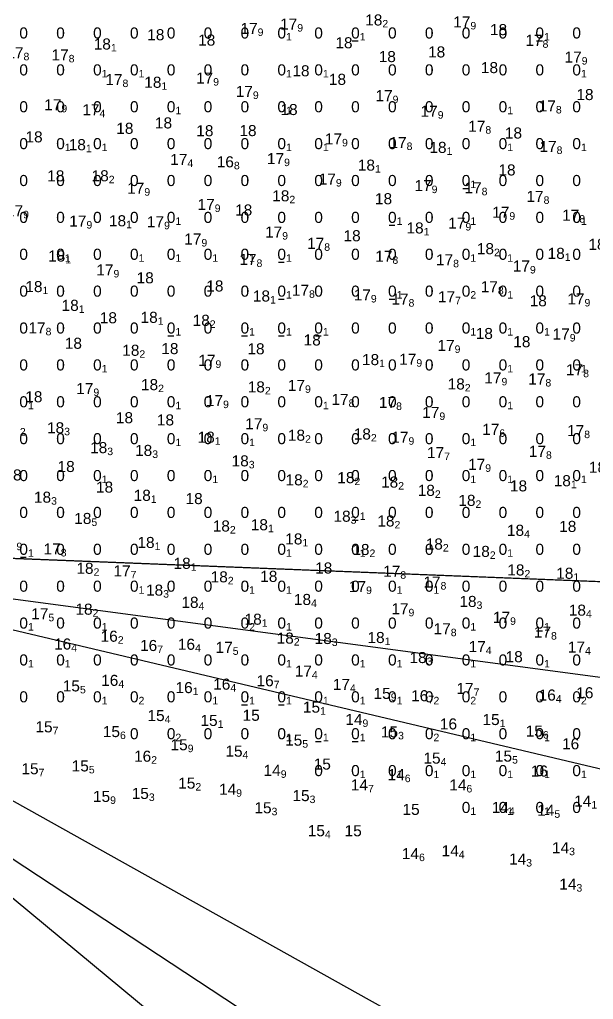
# Model space of a CAD drawing. Header units: millimetres. Extents: x 0 to 581027, y 0 to 6627194.
# Drawn here: x 580084.6 to 580178, y 6625660.8 to 6625820.2 of the extents above; entities that cross this region are included whole.
import ezdxf
from ezdxf.enums import TextEntityAlignment as Align

# ---------------------------------------------------------------- set-up
doc = ezdxf.new("R2010")
doc.units = ezdxf.units.MM
doc.layers.add('Soundings_1000', color=7, linetype='Continuous', true_color=0x000000)
doc.layers.add('soundings_diff', color=7, linetype='Continuous', true_color=0x000000)
for name, color, linetype in [('tiff', 7, 'Continuous'), ('tiff17.2', 7, 'Continuous'), ('Этап 4.2 верхняя бровка', 7, 'Continuous'), ('Этап 4.2 нижняя бровка', 7, 'Continuous'), ('Этап 4.2 рабочая прорезь', 7, 'Continuous'), ('Этап 5.2 верхняя бровка', 7, 'Continuous'), ('Этап 5.2 нижняя бровка', 7, 'Continuous'), ('Этап 5.2 рабочая прорезь', 7, 'Continuous')]:
    doc.layers.add(name, color=color, linetype=linetype)
doc.styles.get("Standard").update_dxf_attribs({"font": 'arial.ttf'})
picture_1 = doc.add_image_def('image2.tif', size_in_pixel=(3838, 2796))
picture_2 = doc.add_image_def('image3.tif', size_in_pixel=(3838, 2796))
picture_3 = doc.add_image_def('image4.tif', size_in_pixel=(2844, 2049))

msp = doc.modelspace()

# ---------------------------------------------------------------- linework, layer by layer
at = {"layer": 'soundings_diff', "color": 18, "true_color": 0x000000}
for p, q in [((580138.78, 6625816.72, -0.06), (580139.72, 6625816.72, -0.06)), ((580168.78, 6625816.72, -0.08), (580169.72, 6625816.72, -0.08)), ((580156.78, 6625792.72, -0.06), (580157.72, 6625792.72, -0.06)), ((580144.78, 6625786.72, -0.05), (580145.72, 6625786.72, -0.05)), ((580126.78, 6625780.72, -0.05), (580127.72, 6625780.72, -0.05)), ((580126.78, 6625774.72, -0.07), (580127.72, 6625774.72, -0.07)), ((580144.78, 6625774.72, -0.07), (580145.72, 6625774.72, -0.07)), ((580108.78, 6625768.72, -0.09), (580109.72, 6625768.72, -0.09)), ((580120.78, 6625768.72, -0.05), (580121.72, 6625768.72, -0.05)), ((580126.78, 6625768.72, -0.05), (580127.72, 6625768.72, -0.05)), ((580132.78, 6625768.72, -0.05), (580133.72, 6625768.72, -0.05)), ((580138.78, 6625738.72, -0.06), (580139.72, 6625738.72, -0.06)), ((580084.78, 6625732.72, -0.06), (580085.72, 6625732.72, -0.06)), ((580168.78, 6625720.72, -0.07), (580169.72, 6625720.72, -0.07)), ((580120.78, 6625708.72, -0.05), (580121.72, 6625708.72, -0.05)), ((580126.78, 6625708.72, -0.06), (580127.72, 6625708.72, -0.06)), ((580132.78, 6625702.72, -0.08), (580133.72, 6625702.72, -0.08)), ((580138.78, 6625702.72, -0.08), (580139.72, 6625702.72, -0.08))]:
    msp.add_line(p, q, dxfattribs=at)
at = {"layer": 'Этап 4.2 верхняя бровка', "color": 3, "lineweight": 30}
msp.add_lwpolyline([(580034.73, 6625732.44), (580219.34, 6625688.79), (580418.37, 6625666.45), (580558.33, 6625663.58), (580564.39, 6625663.69), (580570.18, 6625664.42), (580576.33, 6625666), (580582.31, 6625668.26), (580587.78, 6625671.44), (580592.52, 6625675.08), (580598.03, 6625680.19), (580602.67, 6625686.25), (580560.2, 6625713.67)], dxfattribs=at)
at = {"layer": 'Этап 4.2 нижняя бровка', "color": 1, "lineweight": 30}
msp.add_lwpolyline([(580570.65, 6625977.85), (580109.71, 6625996.05), (580034.52, 6625734.46), (580560.2, 6625713.67), (580570.65, 6625977.85)], dxfattribs=at)
at = {"layer": 'Этап 4.2 рабочая прорезь', "color": 5, "lineweight": 30}
msp.add_lwpolyline([(580034.52, 6625734.46), (580034.73, 6625732.44), (580219.82, 6625707.79), (580339.37, 6625695.21), (580419.15, 6625689.18), (580559.55, 6625694.89), (580560.2, 6625713.67)], dxfattribs=at)
at = {"layer": 'Этап 5.2 верхняя бровка', "color": 3, "linetype": 'Continuous', "lineweight": 30}
msp.add_lwpolyline([(580025.73, 6625725.21), (580144.31, 6625626.85), (580198.01, 6625585.68), (580306.45, 6625503.96), (580380.3, 6625452.25, -0.007042), (580424.66, 6625424.55, -0.01078), (580452.97, 6625405.43, -0.000003), (580488.81, 6625380.08, -0.000055), (580490.46, 6625378.91, -0.000083), (580499.82, 6625372.28, 0.000042), (580518.49, 6625359.07, 0.014493), (580533.47, 6625349.1, 0.004205), (580586.34, 6625316.72, 0.045482), (580608.84, 6625305.84, 0.025712), (580650.9, 6625292.46, 0.178181), (580685.89, 6625295.84, 0.112994), (580728.34, 6625329.74), (580768.13, 6625390.9), (580811.37, 6625457.98), (580825.99, 6625484.4), (580843.64, 6625527.16)], format="xyb", dxfattribs=at)
at = {"layer": 'Этап 5.2 нижняя бровка', "color": 1, "lineweight": 30}
msp.add_lwpolyline([(580034.53, 6625734.49), (580560.2, 6625713.68), (580560.18, 6625713.46), (580823.18, 6625540.15), (580784.51, 6625481.76), (580737.88, 6625410.99), (580697.72, 6625350.06), (580412.01, 6625509.64), (580025.99, 6625725.17), (580032.37, 6625730.74), (580034.53, 6625734.49)], close=True, dxfattribs=at)
at = {"layer": 'Этап 5.2 рабочая прорезь', "color": 5, "linetype": 'ByBlock', "lineweight": 30, "ltscale": 0.8}
msp.add_lwpolyline([(580025.99, 6625725.17), (580022.59, 6625723.71), (580150.59, 6625639.51), (580207.04, 6625602.37), (580320.16, 6625529), (580404.69, 6625477.6), (580472.5, 6625435.03), (580539.16, 6625390.86), (580616, 6625362.12), (580697.28, 6625326.77), (580749.43, 6625403.38), (580796.19, 6625468.33), (580833.01, 6625533.85), (580823.18, 6625540.15)], dxfattribs=at)

# ---------------------------------------------------------------- texts
at = {"layer": 'Soundings_1000', "color": 18, "true_color": 0x000000}
for s, p in [('17', (580129.83, 6625819.45, 17.94)), ('18', (580143.68, 6625820.12, 18.24)), ('17', (580158.01, 6625819.8, 17.9)), ('17', (580123.38, 6625818.74, 17.92)), ('18', (580163.99, 6625818.55, 17.98)), ('18', (580099.5, 6625816.21, 18.11)), ('18', (580108.21, 6625817.72, 18.02)), ('18', (580116.49, 6625816.85, 18.04)), ('18', (580138.83, 6625816.41, 18.01)), ('17', (580169.75, 6625816.81, 17.84)), ('17', (580085.28, 6625814.78, 17.82)), ('18', (580153.91, 6625814.92, 17.95)), ('17', (580092.63, 6625814.44, 17.81)), ('18', (580145.88, 6625814.16, 17.95)), ('17', (580176.12, 6625814.08, 17.86)), ('18', (580131.83, 6625811.85, 17.98)), ('18', (580162.51, 6625812.37, 17.95)), ('17', (580101.39, 6625810.42, 17.75)), ('18', (580107.73, 6625809.98, 18.06)), ('17', (580116.15, 6625810.66, 17.89)), ('18', (580137.77, 6625810.46, 18.03)), ('17', (580122.61, 6625808.49, 17.89)), ('17', (580145.35, 6625807.8, 17.91)), ('18', (580178.05, 6625807.98, 18.03)), ('17', (580091.44, 6625806.32, 17.86)), ('17', (580097.65, 6625805.52, 17.4)), ('18', (580129.89, 6625805.55, 17.98)), ('17', (580152.69, 6625805.28, 17.94)), ('17', (580171.92, 6625806.13, 17.78)), ('18', (580103.17, 6625802.49, 18.04)), ('18', (580109.46, 6625803.37, 17.98)), ('18', (580116.19, 6625802.1, 17.97)), ('18', (580123.21, 6625802.12, 18.02)), ('17', (580160.45, 6625802.84, 17.76)), ('18', (580088.39, 6625801.1, 17.99)), ('17', (580137.12, 6625800.77, 17.9)), ('18', (580166.41, 6625801.73, 17.95)), ('18', (580095.43, 6625799.83, 18.06)), ('17', (580147.63, 6625800.18, 17.76)), ('18', (580154.13, 6625799.39, 18.09)), ('17', (580172.04, 6625799.54, 17.78)), ('17', (580111.95, 6625797.42, 17.35)), ('16', (580119.52, 6625797.04, 16.76)), ('17', (580127.69, 6625797.56, 17.91)), ('18', (580142.48, 6625796.5, 18.09)), ('18', (580165.36, 6625795.72, 18.03)), ('18', (580091.93, 6625794.76, 17.96)), ('18', (580099.15, 6625794.77, 18.17)), ('17', (580136.12, 6625794.24, 17.93)), ('17', (580104.94, 6625792.75, 17.94)), ('17', (580151.7, 6625793.17, 17.93)), ('17', (580159.84, 6625792.82, 17.77)), ('18', (580128.55, 6625791.51, 18.2)), ('18', (580145.27, 6625791.04, 17.95)), ('17', (580169.92, 6625791.42, 17.79)), ('17', (580116.39, 6625790.1, 17.92)), ('18', (580122.51, 6625789.2, 18.04)), ('17', (580085.22, 6625789.07, 17.86)), ('17', (580164.35, 6625788.84, 17.91)), ('17', (580175.73, 6625788.36, 17.83)), ('17', (580095.52, 6625787.4, 17.91)), ('18', (580101.98, 6625787.45, 18.1)), ('17', (580108.15, 6625787.29, 17.86)), ('18', (580150.4, 6625786.28, 18.07)), ('17', (580157.2, 6625787.08, 17.85)), ('17', (580114.23, 6625784.48, 17.88)), ('17', (580127.38, 6625785.61, 17.86)), ('18', (580140.15, 6625785.02, 18.03)), ('17', (580134.22, 6625783.78, 17.77)), ('18', (580161.85, 6625782.91, 18.21)), ('18', (580180, 6625783.62, 18.03)), ('18', (580092.07, 6625781.72, 18.08)), ('17', (580123.2, 6625781.16, 17.8)), ('17', (580145.32, 6625781.67, 17.76)), ('18', (580173.37, 6625782.15, 18.08)), ('17', (580155.2, 6625781.1, 17.84)), ('17', (580167.7, 6625780.09, 17.89)), ('17', (580099.92, 6625779.45, 17.89)), ('18', (580106.48, 6625778.17, 17.97)), ('18', (580088.37, 6625776.74, 18.08)), ('18', (580117.82, 6625776.84, 17.99)), ('17', (580162.48, 6625776.72, 17.81)), ('18', (580125.4, 6625775.21, 18.08)), ('17', (580131.75, 6625776.14, 17.84)), ('17', (580141.81, 6625775.38, 17.88)), ('17', (580155.53, 6625775.09, 17.72)), ('18', (580094.27, 6625773.69, 18.13)), ('17', (580147.94, 6625774.7, 17.8)), ('18', (580170.45, 6625774.43, 17.98)), ('17', (580176.58, 6625774.73, 17.85)), ('18', (580100.49, 6625771.67, 18.01)), ('18', (580107.12, 6625771.74, 18.09)), ('17', (580088.87, 6625770.03, 17.83)), ('18', (580115.6, 6625771.25, 18.17)), ('18', (580161.67, 6625769.11, 18.03)), ('17', (580174.18, 6625769.03, 17.92)), ('18', (580094.79, 6625767.52, 18.02)), ('18', (580133.66, 6625768.06, 18.04)), ('17', (580155.44, 6625767.17, 17.87)), ('18', (580167.78, 6625767.78, 17.96)), ('18', (580104.14, 6625766.38, 18.21)), ('18', (580110.5, 6625766.65, 18.03)), ('18', (580124.51, 6625766.62, 18)), ('17', (580116.52, 6625764.74, 17.9)), ('18', (580143.16, 6625764.86, 18.06)), ('17', (580149.21, 6625764.93, 17.93)), ('17', (580176.36, 6625763.22, 17.84)), ('18', (580107.19, 6625760.79, 18.2)), ('18', (580124.56, 6625760.42, 18.22)), ('17', (580131.09, 6625760.67, 17.86)), ('18', (580157.1, 6625760.9, 18.24)), ('17', (580163.07, 6625761.89, 17.86)), ('17', (580170.22, 6625761.71, 17.82)), ('18', (580088.36, 6625758.82, 18.04)), ('17', (580096.65, 6625760.16, 17.87)), ('17', (580117.76, 6625758.19, 17.86)), ('17', (580138.18, 6625758.38, 17.82)), ('17', (580145.92, 6625757.89, 17.76)), ('17', (580152.96, 6625756.26, 17.86)), ('18', (580103.11, 6625755.41, 18)), ('18', (580109.78, 6625755.05, 17.98)), ('17', (580124.16, 6625754.42, 17.89)), ('18', (580091.9, 6625753.77, 18.31)), ('18', (580131.1, 6625752.56, 18.2)), ('18', (580141.82, 6625752.76, 18.2)), ('17', (580162.72, 6625753.52, 17.57)), ('17', (580176.53, 6625753.31, 17.82)), ('18', (580116.41, 6625752.24, 18.13)), ('17', (580147.93, 6625752.23, 17.93)), ('18', (580098.91, 6625750.54, 18.34)), ('18', (580106.23, 6625750.09, 18.34)), ('17', (580153.74, 6625749.73, 17.7)), ('17', (580170.31, 6625749.94, 17.77)), ('18', (580121.94, 6625748.39, 18.25)), ('17', (580160.42, 6625747.82, 17.87)), ('18', (580084.97, 6625746.1, 17.95)), ('18', (580093.61, 6625747.47, 17.98)), ('18', (580180.09, 6625747.36, 17.95)), ('18', (580130.72, 6625745.3, 18.21)), ('18', (580139.14, 6625745.66, 18.22)), ('18', (580146.26, 6625744.94, 18.24)), ('18', (580174.36, 6625745.16, 18.1)), ('18', (580099.87, 6625744.12, 18)), ('18', (580152.23, 6625743.59, 18.19)), ('18', (580167.24, 6625744.32, 17.98)), ('18', (580089.77, 6625742.48, 18.28)), ('18', (580106, 6625742.78, 18.06)), ('18', (580114.44, 6625742.25, 18)), ('18', (580158.84, 6625741.96, 18.19)), ('18', (580096.33, 6625739.02, 18.54)), ('18', (580138.52, 6625739.38, 18.31)), ('18', (580145.66, 6625738.61, 18.2)), ('18', (580118.87, 6625737.79, 18.24)), ('18', (580125.06, 6625738, 18.08)), ('18', (580166.75, 6625737.09, 18.42)), ('18', (580175.25, 6625737.73, 18.04)), ('18', (580106.61, 6625735.11, 18.06)), ('18', (580130.67, 6625735.69, 18.14)), ('17', (580091.34, 6625734.06, 17.8)), ('18', (580141.59, 6625733.97, 18.19)), ('18', (580153.53, 6625734.86, 18.21)), ('18', (580161.17, 6625733.66, 18.17)), ('18', (580112.49, 6625731.72, 18.05)), ('18', (580096.68, 6625730.91, 18.22)), ('17', (580102.71, 6625730.49, 17.7)), ('18', (580135.53, 6625730.96, 17.95)), ('17', (580146.6, 6625730.43, 17.8)), ('18', (580166.81, 6625730.64, 18.23)), ('18', (580174.77, 6625730.1, 18.08)), ('18', (580118.53, 6625729.52, 18.16)), ('18', (580126.59, 6625729.6, 17.96)), ('17', (580153.15, 6625728.67, 17.78)), ('18', (580108.01, 6625727.36, 18.29)), ('17', (580141.03, 6625727.94, 17.85)), ('18', (580113.77, 6625725.37, 18.37)), ('18', (580132.08, 6625725.84, 18.37)), ('18', (580159.01, 6625725.52, 18.27)), ('18', (580096.52, 6625724.26, 18.2)), ('17', (580147.94, 6625724.32, 17.88)), ('18', (580176.82, 6625724.1, 18.44)), ('17', (580089.33, 6625723.51, 17.46)), ('18', (580124.05, 6625722.63, 18.1)), ('17', (580164.47, 6625722.93, 17.91)), ('17', (580154.81, 6625721.08, 17.81)), ('16', (580100.62, 6625719.86, 16.24)), ('18', (580129.27, 6625719.55, 18.21)), ('18', (580135.45, 6625719.49, 18.3)), ('18', (580144.05, 6625719.65, 18.07)), ('17', (580171.13, 6625720.53, 17.8)), ('16', (580093.04, 6625718.59, 16.4)), ('16', (580107.04, 6625718.35, 16.69)), ('16', (580113.19, 6625718.55, 16.39)), ('17', (580119.33, 6625718.05, 17.53)), ('17', (580160.52, 6625718.18, 17.42)), ('17', (580176.66, 6625718.1, 17.41)), ('18', (580150.89, 6625716.39, 18.28)), ('18', (580166.53, 6625716.53, 17.97)), ('17', (580132.21, 6625714.18, 17.44)), ('16', (580100.71, 6625712.68, 16.44)), ('16', (580126, 6625712.62, 16.71)), ('15', (580094.46, 6625711.78, 15.51)), ('16', (580112.81, 6625711.5, 16.09)), ('16', (580118.94, 6625712.06, 16.38)), ('17', (580138.41, 6625712.02, 17.41)), ('17', (580158.53, 6625711.36, 17.7)), ('15', (580145.04, 6625710.56, 15.94)), ('16', (580151.15, 6625710.18, 16.7)), ('16', (580171.91, 6625710.29, 16.39)), ('16', (580178.03, 6625710.66, 16.15)), ('15', (580133.55, 6625708.32, 15.05)), ('15', (580108.25, 6625706.96, 15.35)), ('15', (580123.73, 6625707, 15.01)), ('14', (580140.45, 6625706.32, 14.92)), ('15', (580162.77, 6625706.31, 15.11)), ('15', (580090.01, 6625705.12, 15.72)), ('15', (580116.87, 6625706.16, 15.11)), ('16', (580155.84, 6625705.59, 15.99)), ('15', (580100.98, 6625704.35, 15.58)), ('15', (580146.24, 6625704.3, 15.28)), ('15', (580169.8, 6625704.43, 15.64)), ('15', (580112, 6625702.21, 15.85)), ('15', (580130.65, 6625702.95, 15.45)), ('16', (580175.72, 6625702.36, 16.02)), ('16', (580106.06, 6625700.34, 16.18)), ('15', (580120.93, 6625701.16, 15.44)), ('15', (580153.16, 6625700.03, 15.39)), ('15', (580164.79, 6625700.36, 15.48)), ('15', (580087.73, 6625698.3, 15.65)), ('15', (580095.91, 6625698.76, 15.51)), ('15', (580135.3, 6625699.06, 14.99)), ('14', (580127.14, 6625698.04, 14.87)), ('14', (580147.33, 6625697.34, 14.59)), ('16', (580170.64, 6625697.92, 15.95)), ('15', (580113.25, 6625695.96, 15.17)), ('14', (580141.35, 6625695.68, 14.67)), ('14', (580157.37, 6625695.66, 14.58)), ('15', (580099.38, 6625693.8, 15.87)), ('15', (580105.68, 6625694.28, 15.32)), ('14', (580119.89, 6625694.96, 14.92)), ('15', (580131.84, 6625693.93, 15.29)), ('15', (580125.65, 6625691.95, 15.32)), ('14', (580164.28, 6625692.01, 14.42)), ('14', (580177.69, 6625693.04, 14.12)), ('15', (580149.75, 6625691.69, 15.01)), ('14', (580171.68, 6625691.54, 14.45)), ('15', (580134.33, 6625688.22, 15.35)), ('15', (580140.33, 6625688.21, 15)), ('14', (580149.65, 6625684.49, 14.62)), ('14', (580156.12, 6625684.96, 14.41)), ('14', (580174.08, 6625685.45, 14.32)), ('14', (580167.09, 6625683.61, 14.25)), ('14', (580175.27, 6625679.53, 14.28))]:
    msp.add_text(s, height=1.8, dxfattribs=at).set_placement(p, align=Align.MIDDLE_RIGHT)
for s, p in [('9', (580123.38, 6625818.74, 17.92)), ('9', (580129.83, 6625819.45, 17.94)), ('2', (580143.68, 6625820.12, 18.24)), ('9', (580158.01, 6625819.8, 17.9)), ('1', (580099.5, 6625816.21, 18.11)), ('8', (580169.75, 6625816.81, 17.84)), ('8', (580085.28, 6625814.78, 17.82)), ('8', (580092.63, 6625814.44, 17.81)), ('9', (580176.12, 6625814.08, 17.86)), ('8', (580101.39, 6625810.42, 17.75)), ('1', (580107.73, 6625809.98, 18.06)), ('9', (580116.15, 6625810.66, 17.89)), ('9', (580122.61, 6625808.49, 17.89)), ('9', (580145.35, 6625807.8, 17.91)), ('9', (580091.44, 6625806.32, 17.86)), ('8', (580171.92, 6625806.13, 17.78)), ('4', (580097.65, 6625805.52, 17.4)), ('9', (580152.69, 6625805.28, 17.94)), ('8', (580160.45, 6625802.84, 17.76)), ('1', (580095.43, 6625799.83, 18.06)), ('9', (580137.12, 6625800.77, 17.9)), ('8', (580147.63, 6625800.18, 17.76)), ('8', (580172.04, 6625799.54, 17.78)), ('1', (580154.13, 6625799.39, 18.09)), ('4', (580111.95, 6625797.42, 17.35)), ('8', (580119.52, 6625797.04, 16.76)), ('9', (580127.69, 6625797.56, 17.91)), ('1', (580142.48, 6625796.5, 18.09)), ('2', (580099.15, 6625794.77, 18.17)), ('9', (580136.12, 6625794.24, 17.93)), ('9', (580151.7, 6625793.17, 17.93)), ('9', (580104.94, 6625792.75, 17.94)), ('8', (580159.84, 6625792.82, 17.77)), ('9', (580116.39, 6625790.1, 17.92)), ('2', (580128.55, 6625791.51, 18.2)), ('8', (580169.92, 6625791.42, 17.79)), ('9', (580085.22, 6625789.07, 17.86)), ('9', (580164.35, 6625788.84, 17.91)), ('9', (580095.52, 6625787.4, 17.91)), ('1', (580101.98, 6625787.45, 18.1)), ('9', (580108.15, 6625787.29, 17.86)), ('9', (580157.2, 6625787.08, 17.85)), ('8', (580175.73, 6625788.36, 17.83)), ('9', (580127.38, 6625785.61, 17.86)), ('1', (580150.4, 6625786.28, 18.07)), ('9', (580114.23, 6625784.48, 17.88)), ('8', (580134.22, 6625783.78, 17.77)), ('2', (580161.85, 6625782.91, 18.21)), ('1', (580173.37, 6625782.15, 18.08)), ('1', (580092.07, 6625781.72, 18.08)), ('8', (580123.2, 6625781.16, 17.8)), ('8', (580145.32, 6625781.67, 17.76)), ('8', (580155.2, 6625781.1, 17.84)), ('9', (580099.92, 6625779.45, 17.89)), ('9', (580167.7, 6625780.09, 17.89)), ('1', (580088.37, 6625776.74, 18.08)), ('8', (580131.75, 6625776.14, 17.84)), ('8', (580162.48, 6625776.72, 17.81)), ('1', (580125.4, 6625775.21, 18.08)), ('9', (580141.81, 6625775.38, 17.88)), ('8', (580147.94, 6625774.7, 17.8)), ('7', (580155.53, 6625775.09, 17.72)), ('9', (580176.58, 6625774.73, 17.85)), ('1', (580094.27, 6625773.69, 18.13)), ('1', (580107.12, 6625771.74, 18.09)), ('2', (580115.6, 6625771.25, 18.17)), ('8', (580088.87, 6625770.03, 17.83)), ('9', (580174.18, 6625769.03, 17.92)), ('2', (580104.14, 6625766.38, 18.21)), ('9', (580155.44, 6625767.17, 17.87)), ('9', (580116.52, 6625764.74, 17.9)), ('1', (580143.16, 6625764.86, 18.06)), ('9', (580149.21, 6625764.93, 17.93)), ('8', (580176.36, 6625763.22, 17.84)), ('9', (580163.07, 6625761.89, 17.86)), ('8', (580170.22, 6625761.71, 17.82)), ('9', (580096.65, 6625760.16, 17.87)), ('2', (580107.19, 6625760.79, 18.2)), ('2', (580124.56, 6625760.42, 18.22)), ('9', (580131.09, 6625760.67, 17.86)), ('2', (580157.1, 6625760.9, 18.24)), ('9', (580117.76, 6625758.19, 17.86)), ('8', (580138.18, 6625758.38, 17.82)), ('8', (580145.92, 6625757.89, 17.76)), ('9', (580152.96, 6625756.26, 17.86)), ('2', (580084.69, 6625753.73, 18.22)), ('3', (580091.9, 6625753.77, 18.31)), ('9', (580124.16, 6625754.42, 17.89)), ('6', (580162.72, 6625753.52, 17.57)), ('1', (580116.41, 6625752.24, 18.13)), ('2', (580131.1, 6625752.56, 18.2)), ('2', (580141.82, 6625752.76, 18.2)), ('9', (580147.93, 6625752.23, 17.93)), ('8', (580176.53, 6625753.31, 17.82)), ('3', (580098.91, 6625750.54, 18.34)), ('3', (580106.23, 6625750.09, 18.34)), ('7', (580153.74, 6625749.73, 17.7)), ('8', (580170.31, 6625749.94, 17.77)), ('3', (580121.94, 6625748.39, 18.25)), ('9', (580160.42, 6625747.82, 17.87)), ('2', (580139.14, 6625745.66, 18.22)), ('2', (580130.72, 6625745.3, 18.21)), ('2', (580146.26, 6625744.94, 18.24)), ('1', (580174.36, 6625745.16, 18.1)), ('3', (580089.77, 6625742.48, 18.28)), ('1', (580106, 6625742.78, 18.06)), ('2', (580152.23, 6625743.59, 18.19)), ('2', (580158.84, 6625741.96, 18.19)), ('5', (580096.33, 6625739.02, 18.54)), ('3', (580138.52, 6625739.38, 18.31)), ('2', (580118.87, 6625737.79, 18.24)), ('1', (580125.06, 6625738, 18.08)), ('2', (580145.66, 6625738.61, 18.2)), ('4', (580166.75, 6625737.09, 18.42)), ('9', (580084.13, 6625735.08, 17.91)), ('1', (580106.61, 6625735.11, 18.06)), ('1', (580130.67, 6625735.69, 18.14)), ('2', (580153.53, 6625734.86, 18.21)), ('8', (580091.34, 6625734.06, 17.8)), ('2', (580141.59, 6625733.97, 18.19)), ('2', (580161.17, 6625733.66, 18.17)), ('1', (580112.49, 6625731.72, 18.05)), ('2', (580096.68, 6625730.91, 18.22)), ('7', (580102.71, 6625730.49, 17.7)), ('2', (580118.53, 6625729.52, 18.16)), ('8', (580146.6, 6625730.43, 17.8)), ('2', (580166.81, 6625730.64, 18.23)), ('1', (580174.77, 6625730.1, 18.08)), ('9', (580141.03, 6625727.94, 17.85)), ('8', (580153.15, 6625728.67, 17.78)), ('3', (580108.01, 6625727.36, 18.29)), ('4', (580113.77, 6625725.37, 18.37)), ('4', (580132.08, 6625725.84, 18.37)), ('3', (580159.01, 6625725.52, 18.27)), ('5', (580089.33, 6625723.51, 17.46)), ('2', (580096.52, 6625724.26, 18.2)), ('9', (580147.94, 6625724.32, 17.88)), ('4', (580176.82, 6625724.1, 18.44)), ('1', (580124.05, 6625722.63, 18.1)), ('9', (580164.47, 6625722.93, 17.91)), ('2', (580100.62, 6625719.86, 16.24)), ('8', (580154.81, 6625721.08, 17.81)), ('8', (580171.13, 6625720.53, 17.8)), ('4', (580093.04, 6625718.59, 16.4)), ('7', (580107.04, 6625718.35, 16.69)), ('4', (580113.19, 6625718.55, 16.39)), ('2', (580129.27, 6625719.55, 18.21)), ('3', (580135.45, 6625719.49, 18.3)), ('1', (580144.05, 6625719.65, 18.07)), ('5', (580119.33, 6625718.05, 17.53)), ('4', (580160.52, 6625718.18, 17.42)), ('4', (580176.66, 6625718.1, 17.41)), ('3', (580150.89, 6625716.39, 18.28)), ('4', (580132.21, 6625714.18, 17.44)), ('4', (580100.71, 6625712.68, 16.44)), ('4', (580118.94, 6625712.06, 16.38)), ('7', (580126, 6625712.62, 16.71)), ('4', (580138.41, 6625712.02, 17.41)), ('5', (580094.46, 6625711.78, 15.51)), ('1', (580112.81, 6625711.5, 16.09)), ('9', (580145.04, 6625710.56, 15.94)), ('7', (580158.53, 6625711.36, 17.7)), ('4', (580171.91, 6625710.29, 16.39)), ('7', (580151.15, 6625710.18, 16.7)), ('1', (580133.55, 6625708.32, 15.05)), ('4', (580108.25, 6625706.96, 15.35)), ('1', (580116.87, 6625706.16, 15.11)), ('9', (580140.45, 6625706.32, 14.92)), ('1', (580162.77, 6625706.31, 15.11)), ('7', (580090.01, 6625705.12, 15.72)), ('6', (580100.98, 6625704.35, 15.58)), ('3', (580146.24, 6625704.3, 15.28)), ('6', (580169.8, 6625704.43, 15.64)), ('5', (580130.65, 6625702.95, 15.45)), ('9', (580112, 6625702.21, 15.85)), ('4', (580120.93, 6625701.16, 15.44)), ('2', (580106.06, 6625700.34, 16.18)), ('4', (580153.16, 6625700.03, 15.39)), ('5', (580164.79, 6625700.36, 15.48)), ('7', (580087.73, 6625698.3, 15.65)), ('5', (580095.91, 6625698.76, 15.51)), ('9', (580127.14, 6625698.04, 14.87)), ('2', (580113.25, 6625695.96, 15.17)), ('6', (580147.33, 6625697.34, 14.59)), ('9', (580119.89, 6625694.96, 14.92)), ('7', (580141.35, 6625695.68, 14.67)), ('6', (580157.37, 6625695.66, 14.58)), ('9', (580099.38, 6625693.8, 15.87)), ('3', (580105.68, 6625694.28, 15.32)), ('3', (580131.84, 6625693.93, 15.29)), ('1', (580177.69, 6625693.04, 14.12)), ('3', (580125.65, 6625691.95, 15.32)), ('4', (580164.28, 6625692.01, 14.42)), ('5', (580171.68, 6625691.54, 14.45)), ('4', (580134.33, 6625688.22, 15.35)), ('4', (580156.12, 6625684.96, 14.41)), ('3', (580174.08, 6625685.45, 14.32)), ('6', (580149.65, 6625684.49, 14.62)), ('3', (580167.09, 6625683.61, 14.25)), ('3', (580175.27, 6625679.53, 14.28))]:
    msp.add_text(s, height=1.22, dxfattribs=at).set_placement(p, align=Align.TOP_LEFT)
at = {"layer": 'soundings_diff', "color": 18, "true_color": 0x000000}
for p in [(580086, 6625818, -0.02), (580092, 6625818, 0.02), (580098, 6625818, -0.02), (580104, 6625818, 0.01), (580110, 6625818, -0.02), (580116, 6625818, -0.03), (580122, 6625818), (580128, 6625818, 0.05), (580134, 6625818), (580140, 6625818, -0.06), (580146, 6625818, 0.02), (580152, 6625818, -0.02), (580158, 6625818, 0.01), (580164, 6625818, -0.01), (580170, 6625818, -0.08), (580176, 6625818, 0.04), (580086, 6625812, 0.01), (580092, 6625812, 0.03), (580098, 6625812, 0.05), (580104, 6625812, 0.06), (580110, 6625812, 0.01), (580116, 6625812, 0.03), (580122, 6625812, 0.02), (580128, 6625812, 0.05), (580134, 6625812, 0.08), (580140, 6625812, 0.02), (580146, 6625812), (580152, 6625812, 0.01), (580158, 6625812, 0.02), (580164, 6625812, -0.01), (580170, 6625812, -0.01), (580176, 6625812, 0.06), (580086, 6625806), (580092, 6625806, -0.04), (580098, 6625806, 0.03), (580104, 6625806, 0.02), (580110, 6625806, 0.1), (580116, 6625806, 0.02), (580122, 6625806, 0.04), (580128, 6625806, 0.07), (580134, 6625806), (580140, 6625806), (580146, 6625806, 0.01), (580152, 6625806, 0.03), (580158, 6625806, -0.02), (580164, 6625806, 0.12), (580170, 6625806, 0.04), (580176, 6625806, 0.04), (580086, 6625800, 0.01), (580092, 6625800, 0.05), (580098, 6625800, 0.06), (580104, 6625800, 0.04), (580110, 6625800, 0.02), (580116, 6625800, 0.02), (580122, 6625800, -0.01), (580128, 6625800, 0.05), (580134, 6625800, 0.1), (580140, 6625800, -0.04), (580146, 6625800, 0.02), (580152, 6625800, 0.03), (580158, 6625800, 0.01), (580164, 6625800, 0.05), (580170, 6625800), (580176, 6625800, 0.06), (580086, 6625794, -0.02), (580092, 6625794, -0.02), (580098, 6625794, -0.02), (580104, 6625794), (580110, 6625794, -0.03), (580116, 6625794, 0.01), (580122, 6625794, -0.01), (580128, 6625794, 0.01), (580134, 6625794, 0.04), (580140, 6625794), (580146, 6625794, 0.02), (580152, 6625794, -0.02), (580158, 6625794, -0.06), (580164, 6625794, -0.02), (580170, 6625794), (580176, 6625794, 0.04), (580086, 6625788, 0.02), (580092, 6625788, 0.02), (580098, 6625788, 0.01), (580104, 6625788, -0.01), (580110, 6625788, 0.07), (580116, 6625788, 0.02), (580122, 6625788, 0.01), (580128, 6625788, -0.02), (580134, 6625788), (580140, 6625788, 0.04), (580146, 6625788, -0.05), (580152, 6625788, -0.02), (580158, 6625788, 0.1), (580164, 6625788), (580170, 6625788, 0.01), (580176, 6625788, 0.06), (580086, 6625782, -0.02), (580092, 6625782, 0.06), (580098, 6625782, 0.02), (580104, 6625782, 0.08), (580110, 6625782, 0.08), (580116, 6625782, 0.07), (580122, 6625782, 0.07), (580128, 6625782, -0.05), (580134, 6625782), (580140, 6625782, 0.02), (580146, 6625782, -0.03), (580152, 6625782, -0.03), (580158, 6625782, 0.13), (580164, 6625782, 0.07), (580170, 6625782), (580176, 6625782, -0.01), (580086, 6625776, 0.03), (580092, 6625776, 0.02), (580098, 6625776), (580104, 6625776, -0.01), (580110, 6625776), (580116, 6625776), (580122, 6625776, 0.02), (580128, 6625776, -0.07), (580134, 6625776, -0.01), (580140, 6625776, 0.02), (580146, 6625776, -0.07), (580152, 6625776, -0.04), (580158, 6625776, 0.16), (580164, 6625776, 0.08), (580170, 6625776, 0.02), (580176, 6625776), (580086, 6625770), (580092, 6625770, -0.02), (580098, 6625770, -0.04), (580104, 6625770, 0.02), (580110, 6625770, -0.09), (580116, 6625770, 0.01), (580122, 6625770, -0.05), (580128, 6625770, -0.05), (580134, 6625770, -0.05), (580140, 6625770, -0.01), (580146, 6625770, -0.04), (580152, 6625770, 0.03), (580158, 6625770, 0.06), (580164, 6625770, 0.09), (580170, 6625770, 0.08), (580176, 6625770, 0.04), (580086, 6625764, 0.02), (580092, 6625764, -0.02), (580098, 6625764, 0.05), (580104, 6625764, 0.01), (580110, 6625764, 0.04), (580116, 6625764, 0.01), (580122, 6625764, -0.01), (580128, 6625764), (580134, 6625764, -0.03), (580140, 6625764), (580146, 6625764, -0.02), (580152, 6625764, 0.01), (580158, 6625764, 0.01), (580164, 6625764, 0.07), (580170, 6625764), (580176, 6625764, 0.05), (580086, 6625758, 0.07), (580092, 6625758, -0.01), (580098, 6625758, 0.04), (580104, 6625758), (580110, 6625758, 0.07), (580116, 6625758), (580122, 6625758, -0.03), (580128, 6625758, 0.01), (580134, 6625758, 0.08), (580140, 6625758, 0.02), (580146, 6625758, 0.03), (580152, 6625758, 0.04), (580158, 6625758, 0.03), (580164, 6625758, 0.05), (580170, 6625758, 0.01), (580176, 6625758), (580086, 6625752, -0.04), (580092, 6625752, 0.02), (580098, 6625752, 0.03), (580104, 6625752, 0.03), (580110, 6625752, 0.07), (580116, 6625752, 0.02), (580122, 6625752, 0.05), (580128, 6625752), (580134, 6625752, 0.01), (580140, 6625752, 0.02), (580146, 6625752, 0.04), (580152, 6625752, 0.04), (580158, 6625752, 0.08), (580164, 6625752, 0.03), (580170, 6625752, 0.04), (580176, 6625752, 0.02), (580086, 6625746, 0.01), (580092, 6625746, -0.02), (580098, 6625746, 0.1), (580104, 6625746, 0.04), (580110, 6625746, -0.03), (580116, 6625746, 0.07), (580122, 6625746, -0.01), (580128, 6625746, 0.02), (580134, 6625746), (580140, 6625746, 0.01), (580146, 6625746, 0.03), (580152, 6625746, 0.01), (580158, 6625746, 0.08), (580164, 6625746, 0.07), (580170, 6625746, -0.01), (580176, 6625746, 0.09), (580086, 6625740), (580092, 6625740, -0.02), (580098, 6625740, 0.02), (580104, 6625740), (580110, 6625740), (580116, 6625740, 0.01), (580122, 6625740, -0.02), (580128, 6625740, 0.01), (580134, 6625740, -0.01), (580140, 6625740, -0.06), (580146, 6625740, -0.01), (580152, 6625740, -0.02), (580158, 6625740, 0.03), (580164, 6625740, 0.02), (580170, 6625740, 0.04), (580176, 6625740, 0.03), (580086, 6625734, -0.06), (580092, 6625734, 0.03), (580098, 6625734, 0.01), (580104, 6625734), (580110, 6625734, 0.04), (580116, 6625734, -0.01), (580122, 6625734), (580128, 6625734, 0.05), (580134, 6625734, 0.02), (580140, 6625734, 0.09), (580146, 6625734, 0.01), (580152, 6625734, 0.02), (580158, 6625734, -0.01), (580164, 6625734, 0.08), (580170, 6625734, -0.01), (580176, 6625734, 0.03), (580086, 6625728, -0.02), (580092, 6625728, -0.03), (580098, 6625728), (580104, 6625728, 0.11), (580110, 6625728, 0.03), (580116, 6625728, 0.04), (580122, 6625728, 0.06), (580128, 6625728, 0.1), (580134, 6625728, 0.02), (580140, 6625728, 0.02), (580146, 6625728, 0.06), (580152, 6625728, 0.11), (580158, 6625728, 0.01), (580164, 6625728, 0.01), (580170, 6625728, -0.01), (580176, 6625728), (580086, 6625722, 0.06), (580092, 6625722, 0.01), (580098, 6625722, 0.08), (580104, 6625722, -0.02), (580110, 6625722), (580116, 6625722, 0.03), (580122, 6625722, 0.2), (580128, 6625722, 0.06), (580134, 6625722, 0.02), (580140, 6625722, 0.03), (580146, 6625722, 0.03), (580152, 6625722, -0.02), (580158, 6625722, 0.07), (580164, 6625722, 0.04), (580170, 6625722, -0.07), (580176, 6625722, 0.04), (580086, 6625716, 0.05), (580092, 6625716, 0.07), (580098, 6625716, -0.01), (580104, 6625716, 0.01), (580110, 6625716, 0.02), (580116, 6625716, -0.01), (580122, 6625716, -0.02), (580128, 6625716, 0.06), (580134, 6625716, 0.02), (580140, 6625716, 0.09), (580146, 6625716, 0.06), (580152, 6625716, -0.02), (580158, 6625716, 0.13), (580164, 6625716, 0.01), (580170, 6625716, 0.1), (580176, 6625716, 0.04), (580086, 6625710, -0.04), (580092, 6625710, 0.01), (580098, 6625710, 0.07), (580104, 6625710, 0.15), (580110, 6625710, -0.04), (580116, 6625710, 0.09), (580122, 6625710, -0.05), (580128, 6625710, -0.06), (580134, 6625710, 0.11), (580140, 6625710, 0.06), (580146, 6625710, 0.06), (580152, 6625710, 0.16), (580158, 6625710, 0.15), (580164, 6625710), (580170, 6625710, 0.04), (580176, 6625710, 0.23), (580104, 6625704, -0.04), (580110, 6625704, 0.18), (580116, 6625704, 0.01), (580122, 6625704, 0.04), (580128, 6625704, 0.05), (580134, 6625704, -0.08), (580140, 6625704, -0.08), (580146, 6625704), (580152, 6625704, 0.16), (580158, 6625704, 0.1), (580164, 6625704), (580170, 6625704, 0.07), (580176, 6625704, -0.01), (580134, 6625698, 0.04), (580140, 6625698, 0.09), (580146, 6625698, 0.1), (580152, 6625698, 0.07), (580158, 6625698, 0.06), (580164, 6625698, 0.08), (580170, 6625698, 0.06), (580176, 6625698, 0.08), (580158, 6625692, 0.05), (580164, 6625692, 0.08), (580170, 6625692, 0.08), (580176, 6625692)]:
    msp.add_text('0', height=1.8, dxfattribs=at).set_placement(p, align=Align.MIDDLE_RIGHT)
for s, p in [('1', (580128, 6625818, 0.05)), ('1', (580140, 6625818, -0.06)), ('1', (580170, 6625818, -0.08)), ('1', (580098, 6625812, 0.05)), ('1', (580104, 6625812, 0.06)), ('1', (580128, 6625812, 0.05)), ('1', (580134, 6625812, 0.08)), ('1', (580176, 6625812, 0.06)), ('1', (580110, 6625806, 0.1)), ('1', (580128, 6625806, 0.07)), ('1', (580164, 6625806, 0.12)), ('1', (580092, 6625800, 0.05)), ('1', (580098, 6625800, 0.06)), ('1', (580128, 6625800, 0.05)), ('1', (580134, 6625800, 0.1)), ('1', (580164, 6625800, 0.05)), ('1', (580176, 6625800, 0.06)), ('1', (580158, 6625794, -0.06)), ('1', (580110, 6625788, 0.07)), ('1', (580146, 6625788, -0.05)), ('1', (580158, 6625788, 0.1)), ('1', (580176, 6625788, 0.06)), ('1', (580092, 6625782, 0.06)), ('1', (580104, 6625782, 0.08)), ('1', (580110, 6625782, 0.08)), ('1', (580116, 6625782, 0.07)), ('1', (580122, 6625782, 0.07)), ('1', (580128, 6625782, -0.05)), ('1', (580158, 6625782, 0.13)), ('1', (580164, 6625782, 0.07)), ('1', (580128, 6625776, -0.07)), ('1', (580146, 6625776, -0.07)), ('2', (580158, 6625776, 0.16)), ('1', (580164, 6625776, 0.08)), ('1', (580110, 6625770, -0.09)), ('1', (580122, 6625770, -0.05)), ('1', (580128, 6625770, -0.05)), ('1', (580134, 6625770, -0.05)), ('1', (580158, 6625770, 0.06)), ('1', (580164, 6625770, 0.09)), ('1', (580170, 6625770, 0.08)), ('1', (580098, 6625764, 0.05)), ('1', (580164, 6625764, 0.07)), ('1', (580176, 6625764, 0.05)), ('1', (580086, 6625758, 0.07)), ('1', (580110, 6625758, 0.07)), ('1', (580134, 6625758, 0.08)), ('1', (580164, 6625758, 0.05)), ('1', (580110, 6625752, 0.07)), ('1', (580122, 6625752, 0.05)), ('1', (580158, 6625752, 0.08)), ('1', (580098, 6625746, 0.1)), ('1', (580116, 6625746, 0.07)), ('1', (580158, 6625746, 0.08)), ('1', (580164, 6625746, 0.07)), ('1', (580176, 6625746, 0.09)), ('1', (580140, 6625740, -0.06)), ('1', (580086, 6625734, -0.06)), ('1', (580128, 6625734, 0.05)), ('1', (580140, 6625734, 0.09)), ('1', (580164, 6625734, 0.08)), ('1', (580104, 6625728, 0.11)), ('1', (580122, 6625728, 0.06)), ('1', (580128, 6625728, 0.1)), ('1', (580146, 6625728, 0.06)), ('1', (580152, 6625728, 0.11)), ('1', (580086, 6625722, 0.06)), ('1', (580098, 6625722, 0.08)), ('2', (580122, 6625722, 0.2)), ('1', (580128, 6625722, 0.06)), ('1', (580158, 6625722, 0.07)), ('1', (580170, 6625722, -0.07)), ('1', (580086, 6625716, 0.05)), ('1', (580092, 6625716, 0.07)), ('1', (580128, 6625716, 0.06)), ('1', (580140, 6625716, 0.09)), ('1', (580146, 6625716, 0.06)), ('1', (580158, 6625716, 0.13)), ('1', (580170, 6625716, 0.1)), ('1', (580098, 6625710, 0.07)), ('2', (580104, 6625710, 0.15)), ('1', (580116, 6625710, 0.09)), ('1', (580122, 6625710, -0.05)), ('1', (580128, 6625710, -0.06)), ('1', (580134, 6625710, 0.11)), ('1', (580140, 6625710, 0.06)), ('1', (580146, 6625710, 0.06)), ('2', (580152, 6625710, 0.16)), ('2', (580158, 6625710, 0.15)), ('2', (580176, 6625710, 0.23)), ('2', (580110, 6625704, 0.18)), ('1', (580128, 6625704, 0.05)), ('1', (580134, 6625704, -0.08)), ('1', (580140, 6625704, -0.08)), ('2', (580152, 6625704, 0.16)), ('1', (580158, 6625704, 0.1)), ('1', (580170, 6625704, 0.07)), ('1', (580140, 6625698, 0.09)), ('1', (580146, 6625698, 0.1)), ('1', (580152, 6625698, 0.07)), ('1', (580158, 6625698, 0.06)), ('1', (580164, 6625698, 0.08)), ('1', (580170, 6625698, 0.06)), ('1', (580176, 6625698, 0.08)), ('1', (580158, 6625692, 0.05)), ('1', (580164, 6625692, 0.08)), ('1', (580170, 6625692, 0.08))]:
    msp.add_text(s, height=1.22, dxfattribs=at).set_placement(p, align=Align.TOP_LEFT)

# ---------------------------------------------------------------- pictures from other files: only their frames are drawn
at = {"layer": 'soundings_diff', "color": 7, "true_color": 0xffffff}
image = msp.add_image(picture_3, insert=(580007.44, 6625621.28), size_in_units=(568.8, 409.8), dxfattribs=at)
image.dxf.flags = 7
at = {"layer": 'tiff', "color": 7, "true_color": 0xffffff}
image = msp.add_image(picture_1, insert=(580010.5, 6625614.78), size_in_units=(575.7, 419.4), dxfattribs=dict(at, brightness=70))
image.dxf.flags = 7
at = {"layer": 'tiff17.2', "color": 7, "true_color": 0xffffff}
image = msp.add_image(picture_2, insert=(580010.5, 6625614.78), size_in_units=(575.7, 419.4), dxfattribs=dict(at, brightness=70))
image.dxf.flags = 7

doc.saveas('drawing.dxf')
